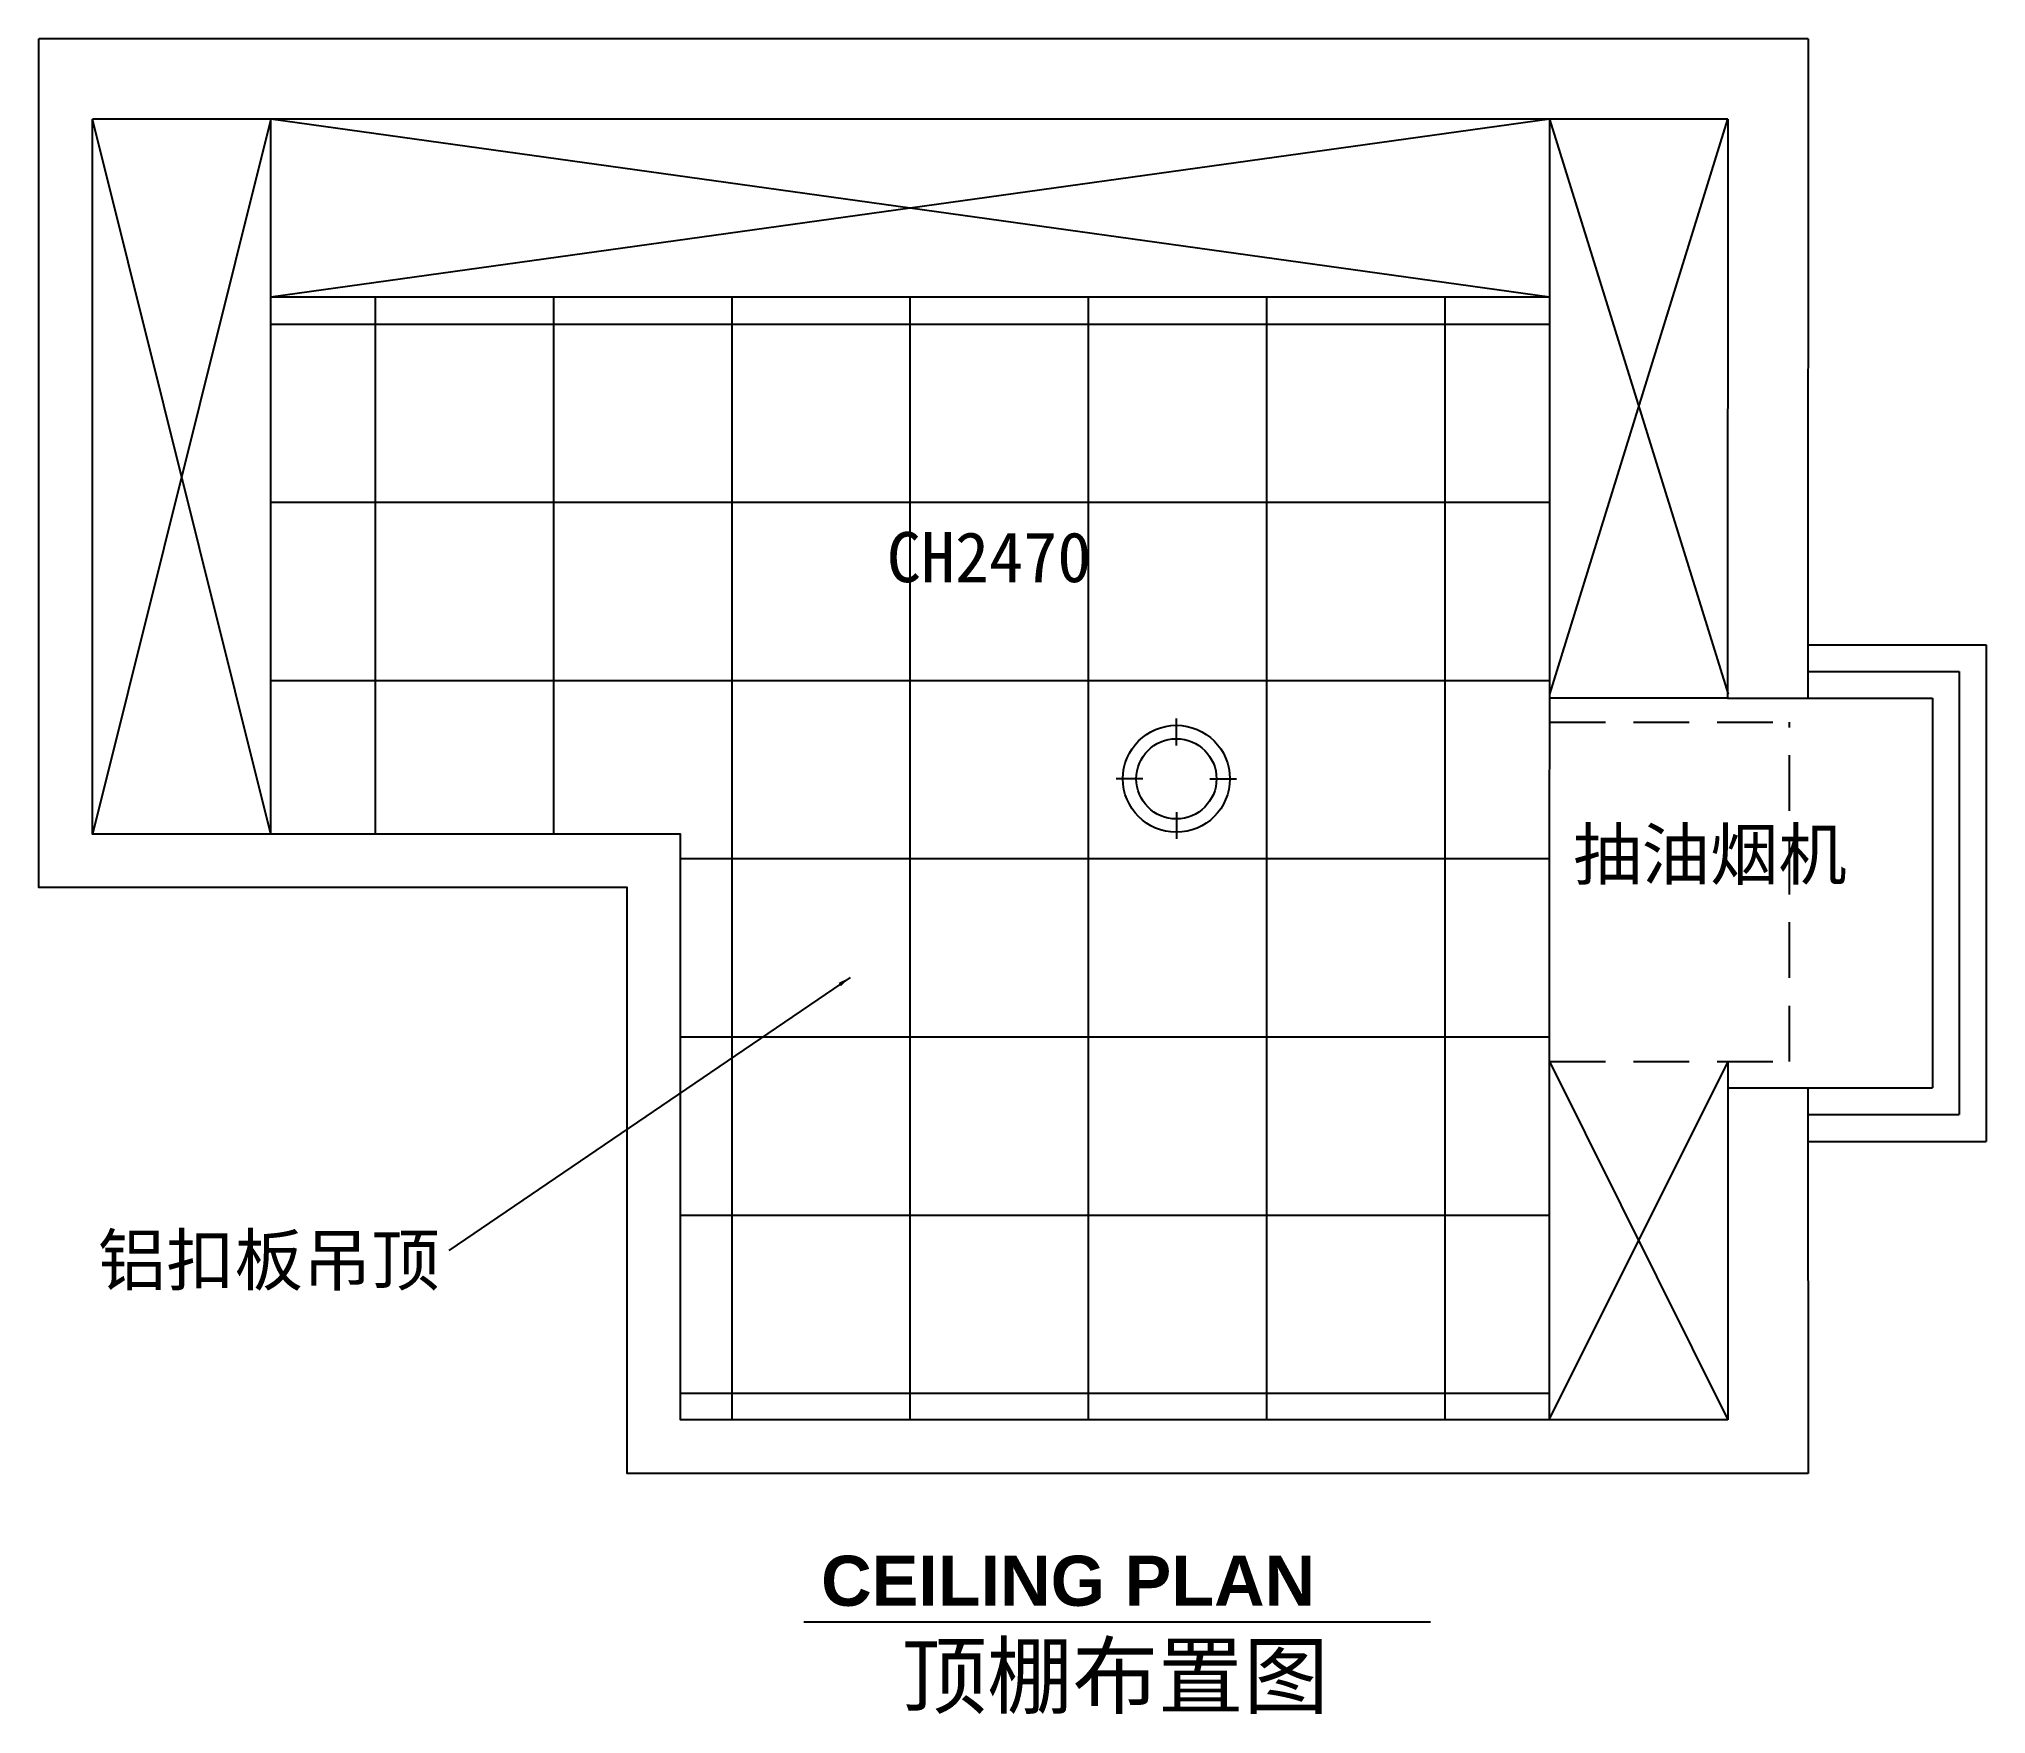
# Model space of a CAD drawing. Extents: x 3970 to 7466, y 2132 to 5140.
import ezdxf

# ---------------------------------------------------------------- set-up
doc = ezdxf.new("R2010")
doc.units = 0
doc.header["$LTSCALE"] = 500
doc.header["$MEASUREMENT"] = 0
doc.linetypes.add('DASHEDX2', pattern=[1.5, 1, -0.5])
doc.layers.get('0').update_dxf_attribs({"linetype": 'CONTINUOUS'})
for name, color, linetype in [('2', 2, 'CONTINUOUS'), ('3', 3, 'CONTINUOUS'), ('4', 4, 'CONTINUOUS'), ('7', 7, 'CONTINUOUS'), ('BH', 3, 'CONTINUOUS'), ('TEXT', 3, 'CONTINUOUS')]:
    doc.layers.add(name, color=color, linetype=linetype)
doc.styles.add('HT', font='swisseb.ttf')
doc.styles.add('HZ', font='')
doc.styles.get('HZ').set_extended_font_data('仿宋_GB2312')
doc.dimstyles.get("Standard").update_dxf_attribs({"dimscale": 45, "dimtxt": 2, "dimasz": 0.5, "dimexe": 1, "dimexo": 1, "dimgap": 0.5, "dimtad": 1, "dimdec": 0, "dimzin": 1, "dimtxsty": 'HZ', "dimblk1": 'DOT', "dimblk2": 'DOT', "dimsah": 1, "dimcen": 0, "dimclrd": 256, "dimclre": 256, "dimclrt": 256, "dimazin": 3, "dimtfac": 0.5, "dimtdec": 0, "dimtix": 1, "dimtmove": 0, "dimatfit": 3, "dimtolj": 1, "dimtzin": 1})

# ---------------------------------------------------------------- blocks, each defined once
blk = doc.blocks.new('_DOT')
at = {"color": 0, "linetype": 'BYBLOCK'}
blk.add_line((-0.5, 0), (-1, 0), dxfattribs=at)
at = {"color": 0, "linetype": 'BYBLOCK', "const_width": 0.5}
blk.add_lwpolyline([(-0.25, 0, 1), (0.25, 0, 1)], format="xyb", close=True, dxfattribs=at)
blk = doc.blocks.new('DD2')
at = {"layer": '3', "color": 3}
for p, q in [((0, 65), (0, 85)), ((-25, 40), (-45, 40)), ((25, 40), (45, 40)), ((0, 15), (0, -5))]:
    blk.add_line(p, q, dxfattribs=at)
blk.add_circle((0, 40), 30, dxfattribs=at)
at = {"layer": '7'}
blk.add_circle((0, 40), 40, dxfattribs=at)

msp = doc.modelspace()

# ---------------------------------------------------------------- linework, layer by layer
at = {"layer": '2'}
for p, q in [((7146.4, 5139.7), (3970.4, 5139.7)), ((7146.4, 5139.7), (7145.9, 3955.9)), ((7002.4, 4995.7), (4066.4, 4995.7)), ((6746.9, 4995.7), (6746.9, 4995.7)), ((7002.4, 4995.7), (7001.9, 3956)), ((7001.9, 3955.9), (7145.9, 3955.9)), ((7002.9, 3256), (7145.9, 3256)), ((7002.9, 2659.7), (7002.9, 3256)), ((7145.9, 3256), (7146.4, 2563.7))]:
    msp.add_line(p, q, dxfattribs=at)
for points in [[(7146.4, 2563.7), (5026.2, 2563.7), (5026.2, 3615.9), (3970.4, 3615.9), (3970.4, 5139.7)], [(7002.4, 2659.7), (5122.2, 2659.7), (5122.2, 3711.9), (4066.4, 3711.9), (4066.4, 4995.7)]]:
    msp.add_lwpolyline(points, dxfattribs=at)
at = {"layer": '3'}
for p, q in [((4386.4, 4995.7), (4066.4, 3711.9)), ((4386.4, 3711.9), (4066.4, 4995.7)), ((6682.4, 4995.9), (4386.4, 4675.7)), ((6682.2, 4675.7), (4386.4, 4995.7)), ((6682.4, 4995.7), (7002.9, 3963.3)), ((6682.9, 3963.3), (7002.4, 4995.6)), ((7001.9, 3955.9), (6681.9, 3956)), ((6681.3, 2659.7), (7002.9, 3303.4)), ((7002.9, 2659.7), (6682.9, 3303.4)), ((7002.9, 3255.4), (7002.9, 3303.4))]:
    msp.add_line(p, q, dxfattribs=at)
at = {"layer": '3', "linetype": 'DASHEDX2', "ltscale": 0.2}
for p, q in [((6682.9, 3912.5), (7112.7, 3912.5)), ((7112.7, 3303.4), (7112.7, 3912.5)), ((6682.9, 3303.4), (7112.7, 3303.4))]:
    msp.add_line(p, q, dxfattribs=at)
at = {"layer": '4'}
for p, q in [((4386.4, 3711.9), (4386.4, 4995.7)), ((6682.4, 4995.9), (6681.3, 2659.7)), ((6682.2, 4675.7), (4386.4, 4675.7))]:
    msp.add_line(p, q, dxfattribs=at)
at = {"layer": '7'}
for p, q in [((7145.9, 4051.9), (7465.8, 4051.9)), ((7465.8, 4051.9), (7465.8, 3160)), ((7145.9, 4003.9), (7417.8, 4003.9)), ((7417.8, 4003.9), (7417.8, 3208)), ((7145.9, 3955.9), (7369.8, 3955.9)), ((7369.8, 3955.9), (7369.8, 3256)), ((7145.9, 3256), (7369.8, 3256)), ((7145.9, 3208), (7417.8, 3208)), ((7145.9, 3160), (7465.8, 3160))]:
    msp.add_line(p, q, dxfattribs=at)
at = {"layer": 'BH'}
for p, q in [((4574.6, 3711.5), (4574.6, 4675.7)), ((4894.6, 3711.5), (4894.6, 4675.7)), ((5214.6, 2659.7), (5214.6, 4675.7)), ((5534.6, 2659.7), (5534.6, 4675.7)), ((5854.6, 2659.7), (5854.6, 4675.7)), ((6174.6, 2659.7), (6174.6, 4675.7)), ((6494.6, 2659.7), (6494.6, 4675.7)), ((4386.4, 4627.7), (6682.9, 4627.7)), ((4386.4, 4307.7), (6682.9, 4307.7)), ((4386.4, 3987.7), (6682.9, 3987.7)), ((5122.2, 3667.7), (6682.9, 3667.7)), ((5122.6, 3347.7), (6682.9, 3347.7)), ((5122.6, 3027.7), (6682.9, 3027.7)), ((5122.6, 2707.7), (6682.9, 2707.7))]:
    msp.add_line(p, q, dxfattribs=at)
at = {"layer": 'TEXT', "color": 6}
msp.add_line((5343.6, 2297.3), (6468.6, 2297.3), dxfattribs=at)

# ---------------------------------------------------------------- block references
at = {"layer": 'BH', "xscale": 2.400452633375414, "yscale": 2.400452633375414, "zscale": 2.400452633375414}
msp.add_blockref('DD2', (6012.3, 3715.1), dxfattribs=at)

# ---------------------------------------------------------------- texts
at = {"layer": 'TEXT', "color": 3, "style": 'HZ'}
msp.add_text('CH2470', height=90, dxfattribs=at).set_placement((5492.4, 4164.2))
at = {"layer": 'TEXT', "style": 'HZ'}
for s, p in [('抽油烟机', (6724.7, 3630.6)), ('铝扣板吊顶', (4076.1, 2902))]:
    msp.add_text(s, height=90, dxfattribs=at).set_placement(p)
at = {"layer": 'TEXT', "linetype": 'BYBLOCK'}
for s, height, style, p in [('CEILING PLAN', 90, 'HT', (5374.5, 2326)), ('顶棚布置图', 112.5, 'HZ', (5518.9, 2144.2))]:
    msp.add_text(s, height=height, dxfattribs=dict(at, style=style)).set_placement(p)

# ---------------------------------------------------------------- leaders
at = {"layer": 'TEXT'}
msp.add_leader([(5426.6, 3454.4), (4706.2, 2964)], dimstyle='STANDARD', dxfattribs=at)

doc.saveas('drawing.dxf')
